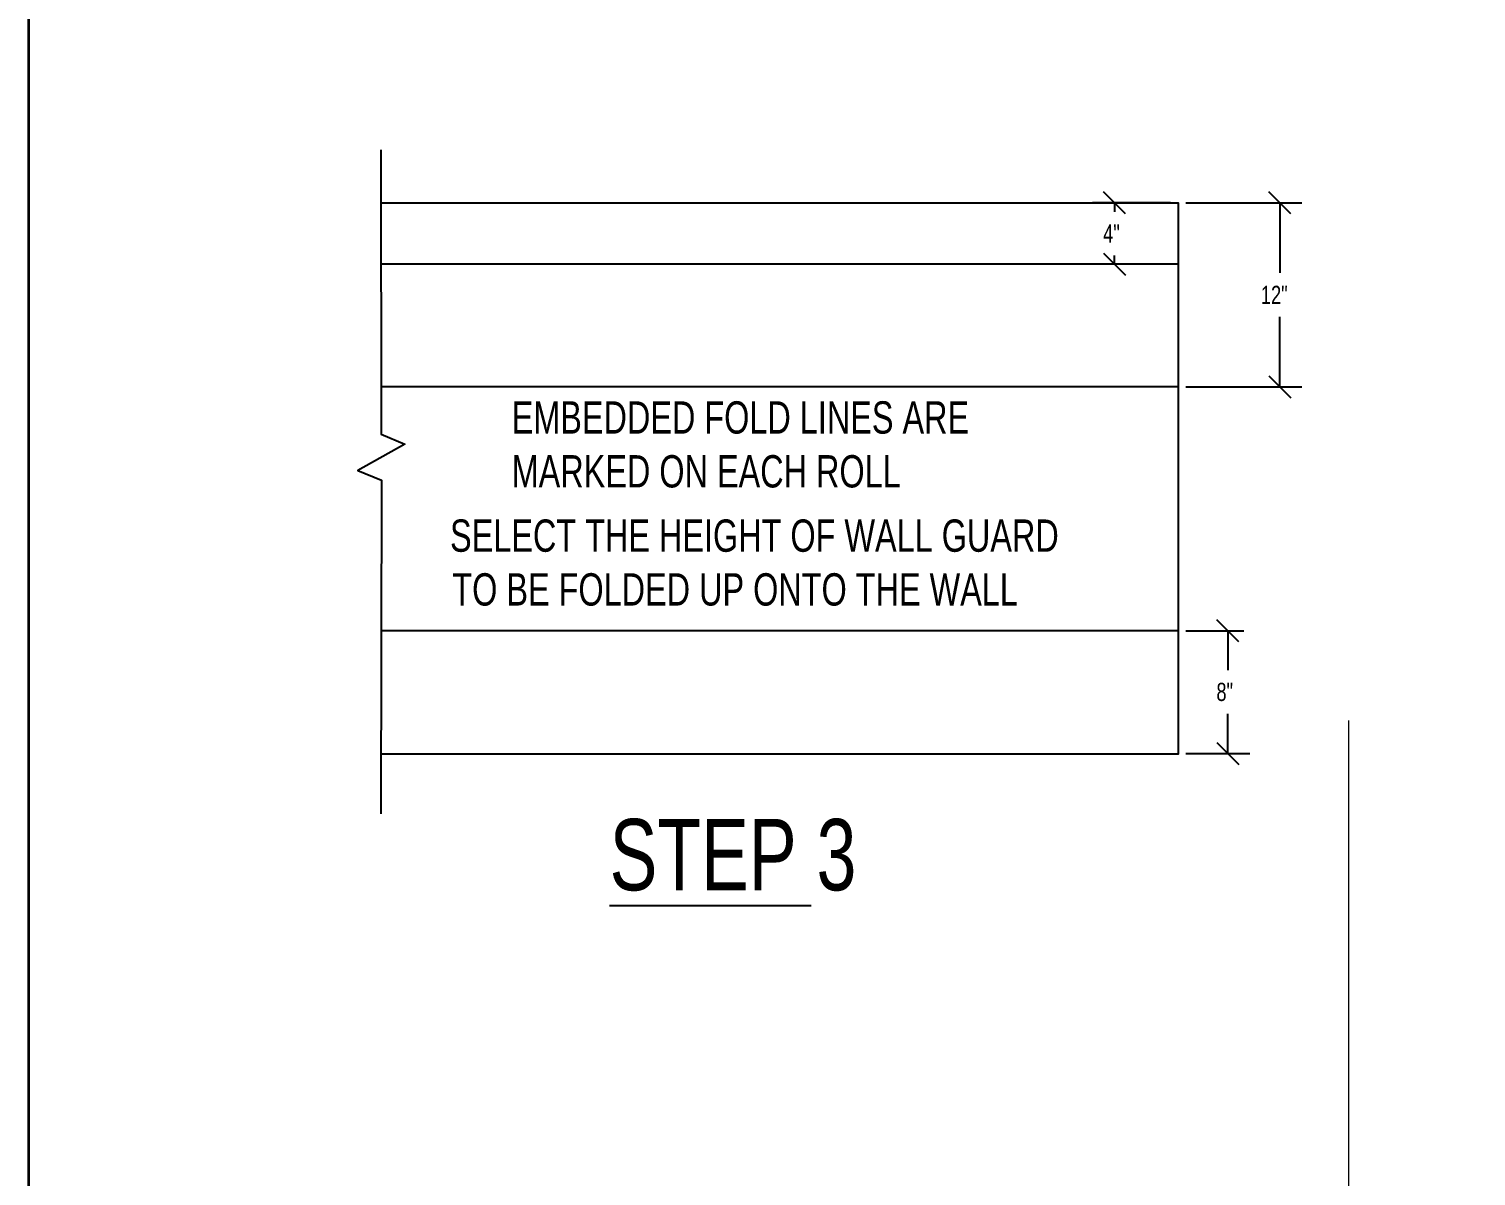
# Model space of a CAD drawing. Header units: inches. Extents: x -9 to 49, y -7 to 10.3.
# Drawn here: x 23.84 to 27.149, y 3.285 to 5.91 of the extents above; entities that cross this region are included whole.
import ezdxf

# ---------------------------------------------------------------- set-up
doc = ezdxf.new("R2010")
doc.units = ezdxf.units.IN
doc.header["$MEASUREMENT"] = 0
for name, color, linetype in [('A-Anno-Titl-Otln', 7, 'Continuous'), ('A-ANNO-TXT', 7, 'Continuous'), ('A-LINE-HVY', 7, 'Continuous'), ('A-LINE-LIGHT', 7, 'Continuous'), ('A-LINE-SCREEN', 7, 'Continuous'), ('G-Anno-Nplt', 7, 'Continuous')]:
    doc.layers.add(name, color=color, linetype=linetype)

# ---------------------------------------------------------------- blocks, each defined once
blk = doc.blocks.new('block 97')
at = {"layer": 'A-LINE-SCREEN', "color": 8, "lineweight": 25}
blk.add_lwpolyline([(26.4679, 5.3713), (24.6445, 5.3713)], dxfattribs=at)
blk = doc.blocks.new('block 98')
at = {"layer": 'A-LINE-SCREEN', "color": 8, "lineweight": 25}
blk.add_lwpolyline([(26.4679, 4.5324), (24.6447, 4.5324)], dxfattribs=at)
blk = doc.blocks.new('block 99')
at = {"layer": 'A-LINE-SCREEN', "color": 8, "lineweight": 25}
blk.add_lwpolyline([(26.4679, 5.091), (24.6447, 5.091)], dxfattribs=at)
blk = doc.blocks.new('block 232')
at = {"layer": 'A-LINE-HVY', "color": 7, "lineweight": 25}
blk.add_lwpolyline([(24.6443, 5.5114), (26.4679, 5.5114), (26.4679, 4.2501), (24.6443, 4.2501)], dxfattribs=at)
blk = doc.blocks.new('block 233')
at = {"layer": 'A-LINE-HVY', "color": 7, "lineweight": 25}
blk.add_lwpolyline([(24.644, 5.6327), (24.6451, 4.9822), (24.6994, 4.9593), (24.5914, 4.8993), (24.6456, 4.877), (24.6443, 4.1137)], dxfattribs=at)
blk = doc.blocks.new('block 426')
at = {"layer": 'A-LINE-LIGHT', "color": 7, "lineweight": 5}
blk.add_lwpolyline([(26.8577, 3.0564), (26.8577, 4.3272)], dxfattribs=at)
blk = doc.blocks.new('block 652')
at = {"color": 7, "lineweight": 25}
blk.add_lwpolyline([(26.3473, 5.4862), (26.2968, 5.5367)], dxfattribs=at)
blk = doc.blocks.new('block 653')
at = {"color": 7, "lineweight": 25}
blk.add_lwpolyline([(26.2968, 5.3965), (26.3473, 5.3461)], dxfattribs=at)
blk = doc.blocks.new('block 654')
at = {"color": 7, "lineweight": 25}
blk.add_lwpolyline([(26.6063, 4.5072), (26.5559, 4.5576)], dxfattribs=at)
blk = doc.blocks.new('block 655')
at = {"color": 7, "lineweight": 25}
blk.add_lwpolyline([(26.5559, 4.2773), (26.6063, 4.2269)], dxfattribs=at)
blk = doc.blocks.new('block 656')
at = {"color": 7, "lineweight": 25}
blk.add_lwpolyline([(26.7251, 5.4862), (26.6746, 5.5367)], dxfattribs=at)
blk = doc.blocks.new('block 657')
at = {"color": 7, "lineweight": 25}
blk.add_lwpolyline([(26.6746, 5.1162), (26.7251, 5.0658)], dxfattribs=at)
blk = doc.blocks.new('block 683')
at = {"color": 7, "lineweight": 35}
blk.add_lwpolyline([(23.8395, 0.4805), (23.8395, 9.152), (31.1065, 9.152), (31.1065, 0.4805), (23.8395, 0.4805)], dxfattribs=at)
blk = doc.blocks.new('block 818')
at = {"layer": 'A-ANNO-TXT', "color": 7, "lineweight": 25}
blk.add_lwpolyline([(25.1674, 3.9038), (25.6285, 3.9038)], dxfattribs=at)
at = {"layer": 'A-ANNO-TXT', "color": 7, "insert": (25.1674, 3.9365), "char_height": 0.163315, "attachment_point": 7}
blk.add_mtext('\\fMyriad Pro|b0|i0|c0|p34;\\W0.75;STEP 3', dxfattribs=at)
blk = doc.blocks.new('block 820')
at = {"layer": 'A-ANNO-TXT', "color": 7, "char_height": 0.073909, "attachment_point": 7}
for s, insert in [('\\fMyriad Pro|b0|i0|c0|p34;\\W0.75;EMBEDDED FOLD LINES ARE ', (24.9434, 4.9827)), ('\\fMyriad Pro|b0|i0|c0|p34;\\W0.75;MARKED ON EACH ROLL', (24.9434, 4.8595))]:
    blk.add_mtext(s, dxfattribs=dict(at, insert=insert))
blk = doc.blocks.new('block 821')
at = {"layer": 'A-ANNO-TXT', "color": 7, "char_height": 0.073909, "attachment_point": 7}
for s, insert in [('\\fMyriad Pro|b0|i0|c0|p34;\\W0.75;SELECT THE HEIGHT OF WALL GUARD ', (24.8025, 4.7124)), ('\\fMyriad Pro|b0|i0|c0|p34;\\W0.75;TO BE FOLDED UP ONTO THE WALL ', (24.8078, 4.5893))]:
    blk.add_mtext(s, dxfattribs=dict(at, insert=insert))
blk = doc.blocks.new('block 831')
at = {"layer": 'Defpoints', "lineweight": 0}
blk.add_lwpolyline([(26.4679, 5.5114), (26.4679, 5.5114)], dxfattribs=at)
blk = doc.blocks.new('block 832')
at = {"layer": 'Defpoints', "lineweight": 0}
blk.add_lwpolyline([(26.4679, 5.3713), (26.4679, 5.3713)], dxfattribs=at)
blk = doc.blocks.new('block 833')
at = {"layer": 'Defpoints', "color": 7, "lineweight": 25}
blk.add_lwpolyline([(26.3221, 5.3713), (26.3221, 5.3713)], dxfattribs=at)
blk = doc.blocks.new('block 834')
at = {"layer": 'Defpoints', "lineweight": 0}
blk.add_lwpolyline([(26.4679, 5.5114), (26.4679, 5.5114)], dxfattribs=at)
blk = doc.blocks.new('block 835')
at = {"layer": 'Defpoints', "lineweight": 0}
blk.add_lwpolyline([(26.4679, 5.2311), (26.4679, 5.2311)], dxfattribs=at)
blk = doc.blocks.new('block 836')
at = {"layer": 'Defpoints', "color": 7, "lineweight": 25}
blk.add_lwpolyline([(26.5811, 4.2521), (26.5811, 4.2521)], dxfattribs=at)
blk = doc.blocks.new('block 837')
at = {"layer": 'Defpoints', "lineweight": 0}
blk.add_lwpolyline([(26.4679, 5.5114), (26.4679, 5.5114)], dxfattribs=at)
blk = doc.blocks.new('block 838')
at = {"layer": 'Defpoints', "lineweight": 0}
blk.add_lwpolyline([(26.4679, 5.091), (26.4679, 5.091)], dxfattribs=at)
blk = doc.blocks.new('block 839')
at = {"layer": 'Defpoints', "color": 7, "lineweight": 25}
blk.add_lwpolyline([(26.6999, 5.091), (26.6999, 5.091)], dxfattribs=at)
blk = doc.blocks.new('block 840')
at = {"layer": 'G-Anno-Nplt', "color": 7, "lineweight": 25}
blk.add_lwpolyline([(26.4503, 5.5114), (26.2716, 5.5114)], dxfattribs=at)
blk = doc.blocks.new('block 841')
at = {"layer": 'G-Anno-Nplt', "color": 7, "lineweight": 25}
blk.add_lwpolyline([(26.4503, 5.3713), (26.2716, 5.3713)], dxfattribs=at)
blk = doc.blocks.new('block 842')
at = {"layer": 'G-Anno-Nplt', "color": 7, "lineweight": 25}
blk.add_lwpolyline([(26.3221, 5.5114), (26.3221, 5.4914)], dxfattribs=at)
blk = doc.blocks.new('block 843')
at = {"layer": 'G-Anno-Nplt', "color": 7, "lineweight": 25}
blk.add_lwpolyline([(26.3221, 5.3713), (26.3221, 5.3914)], dxfattribs=at)
blk = doc.blocks.new('block 844')
at = {"layer": 'G-Anno-Nplt', "color": 7, "insert": (26.2961, 5.4206), "char_height": 0.041608, "attachment_point": 7}
blk.add_mtext('\\fMyriad Pro|b0|i0|c0|p34;\\W0.75;4"', dxfattribs=at)
blk = doc.blocks.new('block 845')
at = {"layer": 'G-Anno-Nplt', "color": 7, "lineweight": 25}
blk.add_lwpolyline([(26.4854, 5.5114), (26.6315, 5.5114)], dxfattribs=at)
blk = doc.blocks.new('block 846')
at = {"layer": 'G-Anno-Nplt', "color": 7, "lineweight": 25}
blk.add_lwpolyline([(26.4854, 5.5114), (26.7503, 5.5114)], dxfattribs=at)
blk = doc.blocks.new('block 847')
at = {"layer": 'G-Anno-Nplt', "color": 7, "lineweight": 25}
blk.add_lwpolyline([(26.4854, 4.2521), (26.6315, 4.2521)], dxfattribs=at)
blk = doc.blocks.new('block 848')
at = {"layer": 'G-Anno-Nplt', "color": 7, "lineweight": 25}
blk.add_lwpolyline([(26.5811, 4.5324), (26.5811, 4.4422)], dxfattribs=at)
blk = doc.blocks.new('block 849')
at = {"layer": 'G-Anno-Nplt', "color": 7, "lineweight": 25}
blk.add_lwpolyline([(26.5811, 4.2521), (26.5811, 4.3423)], dxfattribs=at)
blk = doc.blocks.new('block 850')
at = {"layer": 'G-Anno-Nplt', "color": 7, "insert": (26.5551, 4.3714), "char_height": 0.041608, "attachment_point": 7}
blk.add_mtext('\\fMyriad Pro|b0|i0|c0|p34;\\W0.75;8"', dxfattribs=at)
blk = doc.blocks.new('block 851')
at = {"layer": 'G-Anno-Nplt', "color": 7, "lineweight": 25}
blk.add_lwpolyline([(26.4854, 4.5324), (26.6179, 4.5324)], dxfattribs=at)
blk = doc.blocks.new('block 852')
at = {"layer": 'G-Anno-Nplt', "color": 7, "lineweight": 25}
blk.add_lwpolyline([(26.4854, 5.091), (26.7503, 5.091)], dxfattribs=at)
blk = doc.blocks.new('block 853')
at = {"layer": 'G-Anno-Nplt', "color": 7, "lineweight": 25}
blk.add_lwpolyline([(26.6999, 5.5114), (26.6999, 5.3512)], dxfattribs=at)
blk = doc.blocks.new('block 854')
at = {"layer": 'G-Anno-Nplt', "color": 7, "lineweight": 25}
blk.add_lwpolyline([(26.6999, 5.091), (26.6999, 5.2512)], dxfattribs=at)
blk = doc.blocks.new('block 855')
at = {"layer": 'G-Anno-Nplt', "color": 7, "insert": (26.6568, 5.2804), "char_height": 0.041608, "attachment_point": 7}
blk.add_mtext('\\fMyriad Pro|b0|i0|c0|p34;\\W0.75;12"', dxfattribs=at)
blk = doc.blocks.new('block 874')
at = {"layer": 'A-Anno-Titl-Otln', "color": 7, "lineweight": 35}
blk.add_lwpolyline([(23.8395, -0.5373), (23.8395, 9.152)], dxfattribs=at)

msp = doc.modelspace()

# ---------------------------------------------------------------- block references
for name in ['block 683', 'block 652', 'block 656', 'block 653', 'block 657', 'block 654', 'block 655']:
    msp.add_blockref(name, (0, 0))
at = {"layer": 'A-Anno-Titl-Otln'}
msp.add_blockref('block 874', (0, 0), dxfattribs=at)
at = {"layer": 'A-ANNO-TXT'}
for name in ['block 820', 'block 821', 'block 818']:
    msp.add_blockref(name, (0, 0), dxfattribs=at)
at = {"layer": 'A-LINE-HVY'}
for name in ['block 233', 'block 232']:
    msp.add_blockref(name, (0, 0), dxfattribs=at)
at = {"layer": 'A-LINE-LIGHT'}
msp.add_blockref('block 426', (0, 0), dxfattribs=at)
at = {"layer": 'A-LINE-SCREEN'}
for name in ['block 97', 'block 99', 'block 98']:
    msp.add_blockref(name, (0, 0), dxfattribs=at)
at = {"layer": 'Defpoints'}
for name in ['block 831', 'block 834', 'block 837', 'block 833', 'block 832', 'block 835', 'block 838', 'block 839', 'block 836']:
    msp.add_blockref(name, (0, 0), dxfattribs=at)
at = {"layer": 'G-Anno-Nplt'}
for name in ['block 840', 'block 842', 'block 845', 'block 846', 'block 853', 'block 844', 'block 841', 'block 843', 'block 855', 'block 854', 'block 852', 'block 851', 'block 848', 'block 850', 'block 849', 'block 847']:
    msp.add_blockref(name, (0, 0), dxfattribs=at)

doc.saveas('drawing.dxf')
